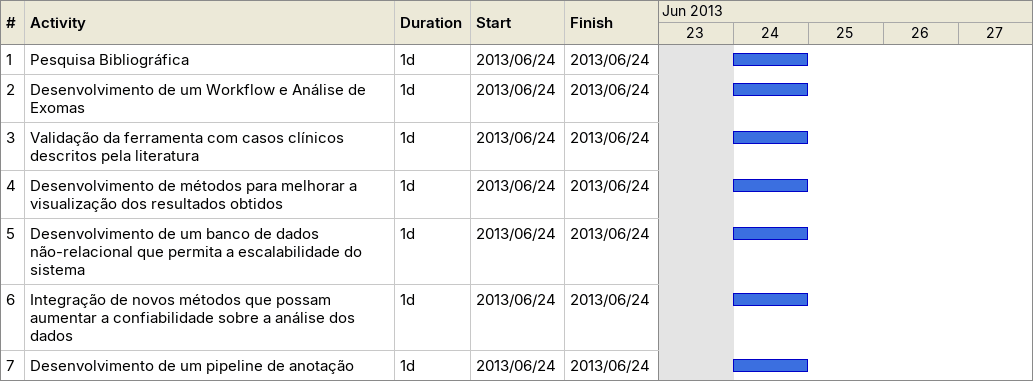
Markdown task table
| ID | Task | Duration | Start | Finish |
|---|---|---|---|---|
| 1 | Pesquisa Bibliográfica | 1d | 2013-06-24 | 2013-06-24 |
| 2 | Desenvolvimento de um Workflow e Análise de Exomas | 1d | 2013-06-24 | 2013-06-24 |
| 3 | Validação da ferramenta com casos clínicos descritos pela literatura | 1d | 2013-06-24 | 2013-06-24 |
| 4 | Desenvolvimento de métodos para melhorar a visualização dos resultados obtidos | 1d | 2013-06-24 | 2013-06-24 |
| 5 | Desenvolvimento de um banco de dados não-relacional que permita a escalabilidade do sistema | 1d | 2013-06-24 | 2013-06-24 |
| 6 | Integração de novos métodos que possam aumentar a confiabilidade sobre a análise dos dados | 1d | 2013-06-24 | 2013-06-24 |
| 7 | Desenvolvimento de um pipeline de anotação | 1d | 2013-06-24 | 2013-06-24 |
